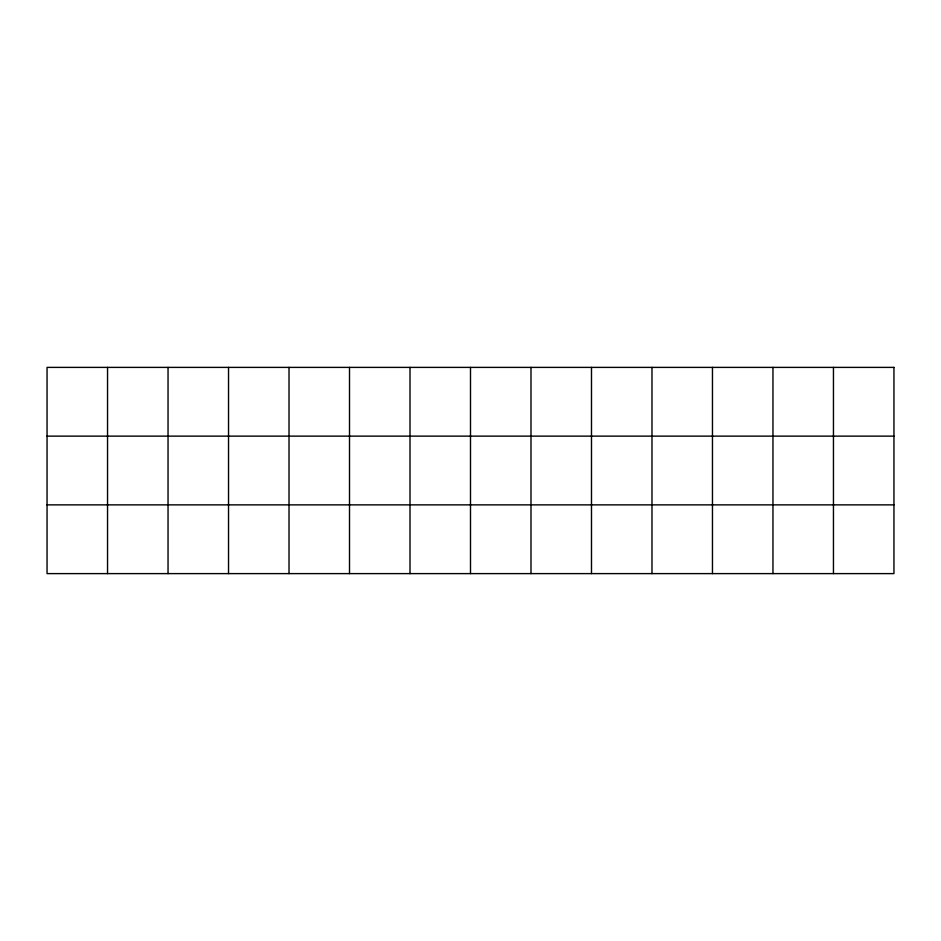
<?xml version="1.0" encoding="UTF-8"?>
<svg xmlns="http://www.w3.org/2000/svg" width="941" height="941" viewBox="0 0 941 941"><rect width="100%" height="100%" fill="white"/><g stroke="black" fill="none" stroke-linecap="round" stroke-linejoin="round"><path stroke-width="1.41" d="M47.05 436.13L893.95 436.13M47.05 504.87L893.95 504.87M833.455 367.39L833.455 573.61M772.961 367.39L772.961 573.61M712.466 367.39L712.466 573.61M651.984 367.39L651.984 573.61M591.489 367.39L591.489 573.61M530.995 367.39L530.995 573.61M470.5 367.39L470.5 573.61M410.005 367.39L410.005 573.61M349.511 367.39L349.511 573.61M289.016 367.39L289.016 573.61M228.534 367.39L228.534 573.61M168.039 367.39L168.039 573.61M107.545 367.39L107.545 573.61M893.95 367.39L47.05 367.39L47.05 573.61L893.95 573.61L893.95 367.39"/></g></svg>
